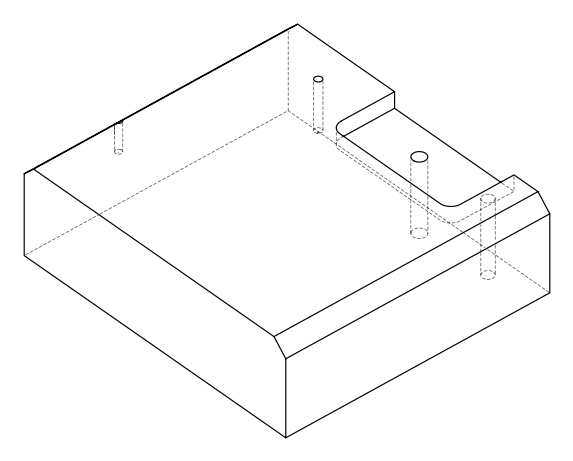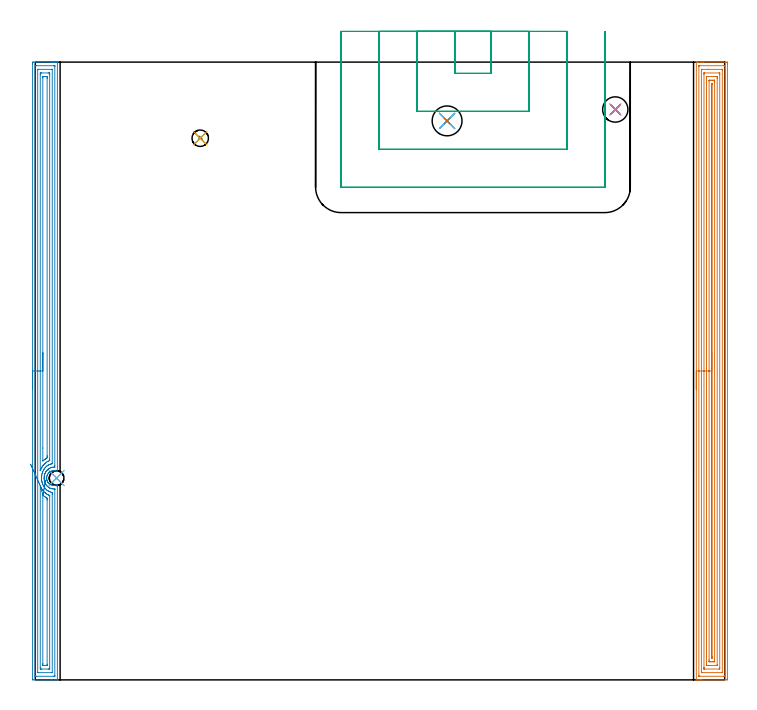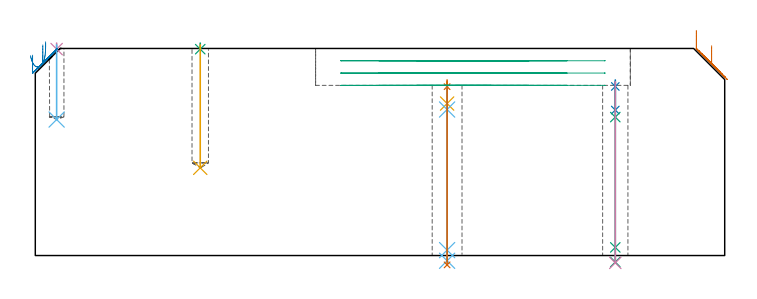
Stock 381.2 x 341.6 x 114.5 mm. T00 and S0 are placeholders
(PLAN: 15 operations, 10 tool changes, 43.6 min)
(1 SPOT_DRILL | STEP1HOLE | NXT0321_9005460120000 | 0.04 min | 2224 mm3)
(2 SPOT_DRILL_1 | STEP1HOLE_1 | NXT0321_9005460120000 | 0.03 min | 2212 mm3)
(3 SPOT_DRILL_2 | STEP1POCKET | NXT0321_9005460120000 | 0.03 min | 1 mm3)
(4 SPOT_DRILL_3 | STEP1POCKET_1 | NXT0321_9005460120000 | 0.03 min | 0 mm3)
(5 DRILL_BLIND_HOLE_INTO_CENTER | STEP1HOLE | NXT0301_038 | 0.05 min | 325 mm3)
(6 GUN_DRILL_THROUGH_HOLE | STEP1HOLE | UGT0307_002 | 0.47 min | 2373 mm3)
(7 SPADE_DRILL_TO_ENLARGE_THROUGH_HOLE | STEP1HOLE | UGT0306_007 | 0.41 min | 19520 mm3)
(8 DRILL_BLIND_HOLE_INTO_CENTER_1 | STEP1HOLE_1 | UGT0301_206 | 0.07 min | 793 mm3)
(9 GUN_DRILL_THROUGH_HOLE_1 | STEP1HOLE_1 | UGT0307_006 | 0.48 min | 5209 mm3)
(10 DRILL_TO_ENLARGE_THROUGH_HOLE | STEP1HOLE_1 | NXT0301_104 | 0.41 min | 9367 mm3)
(11 DRILL_BLIND_HOLE_INTO_CENTER_2 | STEP1POCKET | UGT0301_206 | 0.27 min | 4153 mm3)
(12 DRILL_BLIND_HOLE_INTO_CENTER_3 | STEP1POCKET_1 | NXT0301_052 | 0.17 min | 1961 mm3)
(13 AREA_MILL | FG_CHAMFER_SURFACE | UGT0205_001 | 19.32 min | 50529 mm3)
(14 AREA_MILL_1 | FG_CHAMFER_SURFACE_1 | UGT0205_001 | 14.08 min | 31952 mm3)
(15 MILL_SLOT | SLOT_PARTIAL_RECTANGULAR | UGT0201_006 | Follow Part, ap 7, ae 75% | 7.77 min | 286125 mm3)
(TOOL NXT0321_9005460120000 | NC Spot Drill, 142deg, 12mm, Carbide, Uncoated | D12 PA142 FL30 Z2)
(TOOL NXT0301_038 | Carbide Drill 6.7mm [860.1-0670-034A1-MM 2214] | D6.7 PA140 FL53 Z2)
(TOOL UGT0307_002 | Gun Drill 6 mm | D6 PA130 FL24 Z1)
(TOOL UGT0306_007 | Spade Drill 16.5mm | D16.5 PA132 FL10 Z2)
(TOOL UGT0301_206 | Twist Drill 9.1 mm | D9.1 PA118 FL78 Z2)
(TOOL UGT0307_006 | Gun Drill 9 mm | D9 PA130 FL24 Z1)
(TOOL NXT0301_104 | Carbide Drill 14mm [860.1-1400-112A1-MM 2214] | D14 PA140 FL123 Z2)
(TOOL NXT0301_052 | Carbide Drill 8.1mm [860.1-0810-024A1-MM 2214] | D8.1 PA140 FL47 Z2)
(TOOL UGT0205_001 | Chamfer Mill 20 x 3 x 45 deg. | D20 FL50 Z2)
(TOOL UGT0201_006 | End Mill 28 mm | D28 FL25 Z2)
(OP 1 SPOT_DRILL)
G17 G21 G94 G90
T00 M6
G54
G17 G0 G90 X227.7 Y309.1 S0 M3
G43 Z124.5 H0
G94 G81 G98 Z93.386 F250. R97.1
G80
M5
M2
(OP 2 SPOT_DRILL_1)
G17 G21 G94 G90
T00 M6
G54
G17 G0 G90 X320.7 Y315.4 S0 M3
G43 Z124.5 H0
G94 G81 G98 Z93.497 F250. R97.1
G80
M5
M2
(OP 3 SPOT_DRILL_2)
G17 G21 G94 G90
T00 M6
G54
G17 G0 G90 X91.2 Y299.5 S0 M3
G43 Z124.5 H0
G94 G81 G98 Z114.108 F250. R117.5
G80
M5
M2
(OP 4 SPOT_DRILL_3)
G17 G21 G94 G90
T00 M6
G54
G17 G0 G90 X11.8 Y111.6 S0 M3
G43 Z124.5 H0
G94 G81 G98 Z114.151 F250. R117.5
G80
M5
M2
(OP 5 DRILL_BLIND_HOLE_INTO_CENTER)
G17 G21 G94 G90
T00 M6
G54
G17 G0 G90 X227.7 Y309.1 S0 M3
G43 Z124.5 H1
G94 G81 G98 Z84.05 F250. R96.1
G80
M5
M2
(OP 6 GUN_DRILL_THROUGH_HOLE)
G17 G21 G94 G90
T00 M6
G54
G17 G0 G90 X227.7 Y309.1 M8
G43 Z124.5 H0
Z93.857
S716 M3
G94 G1 Z80.743 F125. M26
G4 X.084
Z3. F250.
G4 X.084
Z-2.899 F125.
G4 X.084
M5
M9
G0 Z93.857
Z124.5
M2
(OP 7 SPADE_DRILL_TO_ENLARGE_THROUGH_HOLE)
G17 G21 G94 G90
T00 M6
G54
G17 G0 G90 X227.7 Y309.1 S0 M3
G43 Z124.5 H0
G94 G73 G98 Z-5.173 F250. Q14.182 R96.1
G80
M5
M2
(OP 8 DRILL_BLIND_HOLE_INTO_CENTER_1)
G17 G21 G94 G90
T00 M6
G54
G17 G0 G90 X320.7 Y315.4 S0 M3
G43 Z124.5 H0
G94 G81 G98 Z80.45 F250. R96.1
G80
M5
M2
(OP 9 GUN_DRILL_THROUGH_HOLE_1)
G17 G21 G94 G90
T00 M6
G54
G17 G0 G90 X320.7 Y315.4 M8
G43 Z124.5 H0
Z92.079
S716 M3
G94 G1 Z76.555 F125. M26
G4 X.084
Z4.5 F250.
G4 X.084
Z-3.598 F125.
G4 X.084
M5
M9
G0 Z92.079
Z124.5
M2
(OP 10 DRILL_TO_ENLARGE_THROUGH_HOLE)
G17 G21 G94 G90
T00 M6
G54
G17 G0 G90 X320.7 Y315.4 S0 M3
G43 Z124.5 H1
G94 G73 G98 Z-4.048 F250. Q12.268 R96.1
G80
M5
M2
(OP 11 DRILL_BLIND_HOLE_INTO_CENTER_2)
G17 G21 G94 G90
T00 M6
G54
G17 G0 G90 X91.2 Y299.5 S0 M3
G43 Z124.5 H0
G94 G81 G98 Z48.5 F250. R116.5
G80
M5
M2
(OP 12 DRILL_BLIND_HOLE_INTO_CENTER_3)
G17 G21 G94 G90
T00 M6
G54
G17 G0 G90 X11.8 Y111.6 S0 M3
G43 Z124.5 H1
G94 G81 G98 Z75.2 F250. R116.5
G80
M5
M2
(OP 13 AREA_MILL)
G17 G21 G94 G90
T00 M6
G54
G17 G0 G90 X365.502 Y160.8 S1061 M3
G43 Z124.5 H0
Z124.498
G94 G1 Y160.838 Z123.627 F250.
Y160.952 Z122.762
Y161.141 Z121.91
Y161.403 Z121.078
Y161.737 Z120.272
Y162.14 Z119.498
Y162.609 Z118.763
Y163.14 Z118.07
Y163.729 Z117.427
Y164.372 Z116.838
Y165.064 Z116.307
Y165.8 Z115.838
Y166.574 Z115.435
Y167.38 Z115.101
Y168.212 Z114.839
Y169.064 Z114.65
Y169.928 Z114.536
Y170.8 Z114.498
X365.504 Y341.429 Z114.496
X365.501 Y341.511 Z114.494
X365.51 Y341.591 Z114.481
X365.533 Y341.597 Z114.458
X365.553 Y341.6 Z114.439
X365.941 Z114.059
X366.29 Z113.709
X366.973 Z113.022
X368.206 Z111.791
X368.755 Z111.239
X369.371 Z110.624
X381.501 Z98.496
X382.117 Y341.597 Z97.88
X382.692 Y341.593 Z97.306
X382.694 Y341.56 Z97.304
X382.699 Y340.982 Z97.301
X382.7 Y340.398 Z97.3
Y0.618
X382.697 Y0.306 Z97.302
X382.692 Y0.01 Z97.306
X382.392 Y0. Z97.605
X368.755 Z111.239
X368.206 Z111.791
X367.864 Z112.132
X367.315 Z112.681
X366.973 Z113.022
X365.947 Z114.053
X365.552 Y0.002 Z114.439
X365.503 Y0.005 Z114.487
X365.502 Y0.007 Z114.488
X365.5 Y0.171 Z114.5
X365.502 Y170.8 Z114.498
X366.916 Z113.084
X366.918 Y339.307 Z113.082
X366.922 Y339.418 Z113.078
X366.93 Y339.59 Z113.07
X366.973 Y339.593 Z113.027
X367.461 Y339.599 Z112.539
X380.824 Z99.176
X381.227 Y339.593 Z98.773
X381.277 Y339.59 Z98.723
X381.283 Y339.374 Z98.717
X381.285 Y339.255 Z98.715
X381.286 Y2.345 Z98.714
X381.285 Y2.286 Z98.715
X381.28 Y2.168 Z98.72
X381.27 Y2.01 Z98.73
X381.227 Y2.007 Z98.773
X380.739 Y2.001 Z99.261
X367.376 Z112.624
X366.973 Y2.007 Z113.027
X366.923 Y2.01 Z113.077
X366.917 Y2.227 Z113.083
X366.915 Y2.345 Z113.085
X366.916 Y170.8 Z113.084
X368.33 Z111.67
X368.332 Y337.409 Z111.668
X368.334 Y337.515 Z111.666
X368.336 Y337.567 Z111.664
X368.338 Y337.585 Z111.662
X368.374 Y337.59 Z111.626
X368.566 Y337.598 Z111.434
X371.905 Y337.6 Z108.095
X379.445 Z100.555
X379.636 Y337.598 Z100.364
X379.763 Y337.595 Z100.237
X379.859 Y337.59 Z100.141
X379.865 Y337.55 Z100.135
X379.868 Y337.409 Z100.132
X379.871 Y336.981 Z100.129
Y4.191
X379.87 Y4.084 Z100.13
X379.868 Y4.032 Z100.132
X379.866 Y4.014 Z100.134
X379.826 Y4.01 Z100.174
X379.634 Y4.001 Z100.366
X368.755 Y4. Z111.245
X368.564 Y4.002 Z111.436
X368.437 Y4.005 Z111.563
X368.341 Y4.01 Z111.659
X368.335 Y4.05 Z111.665
X368.333 Y4.191 Z111.667
X368.329 Y4.618 Z111.671
X368.33 Y170.8 Z111.67
X369.744 Z110.256
X369.746 Y334.729 Z110.254
X369.75 Y335.518 Z110.25
X369.753 Y335.572 Z110.247
X369.755 Y335.59 Z110.245
X369.777 Y335.592 Z110.223
X369.885 Y335.596 Z110.115
X370.102 Y335.599 Z109.898
X378.107 Z101.893
X378.317 Y335.597 Z101.683
X378.422 Y335.593 Z101.578
X378.445 Y335.59 Z101.555
X378.451 Y335.579 Z101.549
X378.452 Y335.54 Z101.548
X378.457 Y334.826 Z101.543
Y334.729
Y6.871
X378.453 Y6.079 Z101.547
X378.45 Y6.025 Z101.55
X378.446 Y6.01 Z101.554
X378.423 Y6.007 Z101.577
X378.315 Y6.003 Z101.685
X378.098 Y6.001 Z101.902
X370.093 Z109.907
X369.883 Y6.003 Z110.117
X369.778 Y6.007 Z110.222
X369.755 Y6.01 Z110.245
X369.749 Y6.021 Z110.251
X369.748 Y6.06 Z110.252
X369.743 Y6.774 Z110.257
Y6.871
X369.744 Y170.8 Z110.256
X371.159 Z108.841
X371.161 Y333.209 Z108.839
X371.163 Y333.478 Z108.837
X371.165 Y333.554 Z108.835
X371.168 Y333.59 Z108.832
X371.182 Y333.593 Z108.818
X371.264 Y333.597 Z108.736
X371.428 Y333.599 Z108.572
X371.662 Y333.6 Z108.338
X374.991 Z105.009
X376.116 Z103.884
X376.772 Y333.597 Z103.228
X377.014 Y333.593 Z102.986
X377.037 Y333.581 Z102.963
X377.039 Y333.568 Z102.961
X377.042 Y332.942 Z102.958
X377.043 Y332.671 Z102.957
X377.042 Y8.387 Z102.958
X377.039 Y8.115 Z102.961
X377.036 Y8.039 Z102.964
X377.033 Y8.009 Z102.967
X377.018 Y8.007 Z102.982
X376.936 Y8.003 Z103.064
X376.772 Y8.001 Z103.228
X376.538 Y8. Z103.462
X373.209 Z106.791
X372.084 Z107.916
X371.428 Y8.003 Z108.572
X371.186 Y8.007 Z108.814
X371.163 Y8.019 Z108.837
X371.161 Y8.032 Z108.839
X371.158 Y8.658 Z108.842
X371.157 Y8.929 Z108.843
X371.159 Y170.8 Z108.841
X372.573 Z107.427
X372.575 Y331.155 Z107.425
X372.577 Y331.473 Z107.423
X372.579 Y331.552 Z107.421
X372.581 Y331.584 Z107.419
X372.619 Y331.59 Z107.381
X372.769 Y331.597 Z107.231
X373.209 Y331.599 Z106.791
X373.657 Y331.6 Z106.343
X374.547 Z105.453
X374.991 Y331.599 Z105.009
X375.441 Y331.597 Z104.559
X375.594 Y331.59 Z104.406
X375.622 Y331.584 Z104.378
X375.624 Y331.531 Z104.376
X375.627 Y331.41 Z104.373
X375.628 Y331.155 Z104.372
X375.629 Y330.515 Z104.371
X375.628 Y10.445 Z104.372
X375.626 Y10.125 Z104.374
X375.624 Y10.046 Z104.376
X375.622 Y10.014 Z104.378
X375.581 Y10.01 Z104.419
X375.431 Y10.003 Z104.569
X374.991 Y10.001 Z105.009
X374.543 Y10. Z105.457
X373.653 Z106.347
X373.209 Y10.001 Z106.791
X372.759 Y10.003 Z107.241
X372.606 Y10.01 Z107.394
X372.578 Y10.016 Z107.422
X372.576 Y10.069 Z107.424
X372.573 Y10.189 Z107.427
X372.572 Y10.445 Z107.428
X372.571 Y11.084 Z107.429
X372.573 Y170.8 Z107.427
X373.987 Z106.013
X373.989 Y328.587 Z106.011
X373.99 Y329.369 Z106.01
X373.991 Y329.477 Z106.009
X373.996 Y329.582 Z106.004
X374.1 Y329.591 Z105.9
X374.176 Y329.593 Z105.824
X374.2 Y329.591 Z105.8
X374.208 Y329.558 Z105.792
X374.211 Y329.483 Z105.789
X374.214 Y329.369 Z105.786
X374.215 Y13.01 Z105.785
X374.213 Y12.231 Z105.787
X374.212 Y12.119 Z105.788
X374.208 Y12.011 Z105.792
X374.1 Y12.006 Z105.9
X374.024 Y12.007 Z105.976
X374. Y12.009 Z106.
X373.992 Y12.042 Z106.008
X373.989 Y12.117 Z106.011
X373.986 Y12.231 Z106.014
X373.987 Y170.8 Z106.013
Y171.672 Z106.051
Y172.536 Z106.165
Y173.388 Z106.354
Y174.22 Z106.616
Y175.026 Z106.95
Y175.8 Z107.353
Y176.536 Z107.821
Y177.228 Z108.352
Y177.871 Z108.942
Y178.46 Z109.585
Y178.992 Z110.277
Y179.46 Z111.013
Y179.863 Z111.787
Y180.197 Z112.593
Y180.459 Z113.425
Y180.648 Z114.276
Y180.762 Z115.141
Y180.8 Z116.013
G0 Z124.5
M5
M2
(OP 14 AREA_MILL_1)
G17 G21 G94 G90
T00 M6
G54
G17 G0 G90 X-1.5 Y160.8 S1061 M3
G43 Z124.5 H0
Z110.8
G94 G1 Y160.838 Z109.928 F250.
Y160.952 Z109.063
Y161.141 Z108.212
Y161.403 Z107.38
Y161.737 Z106.574
Y162.14 Z105.8
Y162.609 Z105.064
Y163.14 Z104.372
Y163.729 Z103.729
Y164.372 Z103.14
Y165.064 Z102.608
Y165.8 Z102.14
Y166.574 Z101.737
Y167.38 Z101.403
Y168.212 Z101.141
Y169.064 Z100.952
Y169.928 Z100.838
Y170.8 Z100.8
Y340.693
X-1.499 Y340.982 Z100.801
X-1.494 Y341.58 Z100.804
X-1.492 Y341.593 Z100.806
X-0.896 Y341.6 Z101.401
X8.919 Z111.214
X9.469 Z111.766
X9.812 Z112.108
X10.362 Z112.658
X10.704 Z112.999
X11.388 Z113.688
X11.737 Z114.037
X12.142 Y341.593 Z114.434
X12.197 Y341.59 Z114.488
X12.2 Y341.429 Z114.5
Y115.413
X12.197 Y115.192 Z114.489
X12.13 Y115.215 Z114.424
X12. Y115.265 Z114.297
X11.738 Y115.374 Z114.037
X11.615 Y115.413 Z113.915
X11.288 Y115.517 Z113.588
X10.846 Y115.601 Z113.146
X10.4 Y115.638 Z112.7
X10.263 Y115.633 Z112.563
X9.956 Y115.623 Z112.255
X9.812 Y115.603 Z112.11
X9.513 Y115.561 Z111.812
X9.064 Y115.446 Z111.362
X8.919 Y115.39 Z111.217
X8.626 Y115.277 Z110.924
X8.359 Y115.146 Z110.658
X8.1 Y114.997 Z110.4
X8.06 Y114.966 Z110.36
X8.027 Y114.941 Z110.325
X7.928 Y114.867 Z110.227
X7.738 Y114.724 Z110.037
X7.581 Y114.579 Z109.879
X7.418 Y114.429 Z109.716
X7.127 Y114.104 Z109.426
X6.85 Y113.713 Z109.149
X6.802 Y113.626 Z109.101
X6.713 Y113.468 Z109.012
X6.669 Y113.373 Z108.968
X6.594 Y113.211 Z108.89
X6.435 Y112.769 Z108.731
X6.328 Y112.318 Z108.621
X6.306 Y112.158 Z108.602
X6.27 Y111.873 Z108.563
Y111.838
X6.271 Y111.775 Z108.559
X6.27 Y111.712
X6.271 Y111.648 Z108.555
Y111.634 Z108.554
X6.269 Y111.52 Z108.556
X6.268 Y111.463 Z108.558
X6.267 Y111.425
X6.276 Y111.35 Z108.564
X6.283 Y111.272 Z108.574
X6.29 Y111.19 Z108.584
X6.304 Y111.056 Z108.597
X6.312 Y110.976 Z108.604
X6.406 Y110.532 Z108.701
X6.561 Y110.079 Z108.857
X6.573 Y110.053 Z108.869
X6.644 Y109.896 Z108.943
X6.763 Y109.639 Z109.061
X6.782 Y109.606 Z109.08
X6.851 Y109.483 Z109.149
X6.931 Y109.363 Z109.23
X6.982 Y109.287 Z109.281
X7.08 Y109.159 Z109.378
X7.124 Y109.101 Z109.422
X7.433 Y108.747 Z109.73
X7.582 Y108.604 Z109.879
X7.738 Y108.472 Z110.036
X8.169 Y108.171 Z110.469
X8.625 Y107.919 Z110.925
X8.764 Y107.854 Z111.064
X9.135 Y107.733 Z111.435
X9.513 Y107.639 Z111.813
X9.955 Y107.577 Z112.255
X10.4 Y107.562 Z112.7
X10.846 Y107.6 Z113.146
X11.288 Y107.681 Z113.588
X11.564 Y107.758 Z113.864
X11.836 Y107.854 Z114.136
X12.042 Y107.949 Z114.342
X12.093 Y107.971 Z114.393
X12.14 Y107.989 Z114.433
X12.197 Y108.009 Z114.489
X12.2 Y107.819 Z114.5
Y0.171
X12.197 Y0.01 Z114.488
X12.142 Y0.007 Z114.434
X11.737 Y0. Z114.036
X11.388 Z113.688
X10.704 Z112.999
X9.469 Z111.766
X8.919 Z111.214
X8.302 Z110.597
X-1.172 Z101.126
X-1.492 Y0.01 Z100.806
X-1.499 Y0.328 Z100.799
Y0.344
X-1.5 Y170.8 Z100.8
X-0.086 Z102.214
X-0.085 Y339.277 Z102.215
X-0.084 Y339.359 Z102.216
X-0.079 Y339.522 Z102.221
X-0.073 Y339.591 Z102.227
X-0.054 Y339.594 Z102.246
X-0.004 Y339.596 Z102.296
X0.485 Y339.6 Z102.785
X10.3 Z112.6
X10.704 Y339.596 Z113.004
X10.761 Y339.593 Z113.061
X10.773 Y339.591 Z113.073
X10.779 Y339.549 Z113.079
X10.782 Y339.441 Z113.082
X10.785 Y339.277 Z113.085
X10.786 Y339.195 Z113.086
X10.785 Y118.458 Z113.085
X10.779 Y117.646 Z113.079
X10.771 Y117.619 Z113.071
X10.735 Y117.615 Z113.035
X10.704 Z113.004
X10.264 Y117.624 Z112.564
X9.843 Y117.614 Z112.143
X9.812 Y117.611 Z112.112
X9.411 Y117.546 Z111.711
X9.089 Y117.476 Z111.389
X8.919 Y117.431 Z111.219
X8.414 Y117.258 Z110.714
X8.027 Y117.09 Z110.327
X7.804 Y116.976 Z110.104
X7.434 Y116.753 Z109.734
X7.262 Y116.625 Z109.562
X7.135 Y116.524 Z109.435
X6.778 Y116.216 Z109.078
X6.649 Y116.096 Z108.949
X6.42 Y115.859 Z108.72
X6.337 Y115.765 Z108.637
X6.242 Y115.652 Z108.542
X5.952 Y115.257 Z108.252
X5.757 Y114.966 Z108.057
X5.611 Y114.705 Z107.911
X5.35 Y114.159 Z107.65
X5.325 Y114.097 Z107.625
X5.316 Y114.073 Z107.616
X5.191 Y113.705 Z107.491
X5.105 Y113.425 Z107.405
X5.046 Y113.179 Z107.346
X4.943 Y112.694 Z107.243
X4.889 Y112.286 Z107.189
X4.859 Y111.884 Z107.159
X4.856 Y111.393 Z107.156
X4.888 Y110.962 Z107.188
X4.942 Y110.499 Z107.242
X5.073 Y109.883 Z107.373
X5.157 Y109.606 Z107.457
X5.35 Y109.059 Z107.65
X5.509 Y108.713 Z107.809
X5.65 Y108.419 Z107.95
X5.758 Y108.228 Z108.058
X6.031 Y107.819 Z108.331
X6.242 Y107.549 Z108.542
X6.53 Y107.218 Z108.83
X6.823 Y106.926 Z109.123
X7.135 Y106.674 Z109.435
X7.339 Y106.529 Z109.639
X7.552 Y106.382 Z109.852
X7.87 Y106.189 Z110.17
X8.027 Y106.104 Z110.327
X8.162 Y106.033 Z110.462
X8.494 Y105.9 Z110.794
X8.708 Y105.83 Z111.008
X8.919 Y105.766 Z111.219
X9.274 Y105.677 Z111.574
X9.812 Y105.597 Z112.112
X10.268 Y105.575 Z112.568
X10.704 Y105.58 Z113.004
X10.767 Z113.067
X10.779 Y105.574 Z113.079
X10.782 Y105.494 Z113.082
X10.784 Y105.385 Z113.084
X10.786 Y105.221 Z113.086
Y105.139
X10.785 Y2.323 Z113.085
X10.784 Y2.241 Z113.084
X10.779 Y2.078 Z113.079
X10.773 Y2.009 Z113.073
X10.754 Y2.006 Z113.054
X10.704 Y2.004 Z113.004
X10.215 Y2. Z112.515
X0.4 Z102.7
X-0.004 Y2.004 Z102.296
X-0.061 Y2.007 Z102.239
X-0.073 Y2.009 Z102.227
X-0.079 Y2.051 Z102.221
X-0.082 Y2.159 Z102.218
X-0.085 Y2.323 Z102.215
X-0.086 Y170.8 Z102.214
X1.328 Z103.628
X1.329 Y337.409 Z103.629
X1.33 Y337.522 Z103.63
X1.333 Y337.577 Z103.633
X1.334 Y337.585 Z103.634
X1.345 Y337.59 Z103.645
X1.399 Y337.594 Z103.699
X1.59 Y337.599 Z103.89
X9.11 Z111.41
X9.238 Y337.598 Z111.538
X9.339 Y337.593 Z111.639
X9.366 Y337.59 Z111.666
X9.368 Y337.584 Z111.668
X9.369 Y337.559 Z111.669
X9.371 Y337.409 Z111.671
Y119.874
X9.37 Y119.722 Z111.67
X9.366 Y119.602 Z111.666
X9.364 Y119.572 Z111.664
X9.349 Y119.566 Z111.649
X9.306 Y119.554 Z111.606
X8.919 Y119.471 Z111.219
X8.888 Y119.464 Z111.188
X8.762 Y119.433 Z111.062
X8.211 Y119.248 Z110.511
X8.027 Y119.182 Z110.327
X7.58 Y118.987 Z109.88
X7.135 Y118.745 Z109.435
X7.005 Y118.67 Z109.305
X6.799 Y118.539 Z109.099
X6.482 Y118.299 Z108.782
X6.242 Y118.097 Z108.542
X6.001 Y117.887 Z108.301
X5.752 Y117.646 Z108.052
X5.559 Y117.437 Z107.859
X5.35 Y117.203 Z107.65
X5.154 Y116.948 Z107.454
X5.01 Y116.753 Z107.31
X4.786 Y116.424 Z107.086
X4.694 Y116.284 Z106.994
X4.458 Y115.879 Z106.758
X4.451 Y115.866 Z106.751
X4.448 Y115.859 Z106.748
X4.171 Y115.253 Z106.471
X4.058 Y114.966 Z106.358
X3.928 Y114.603 Z106.228
X3.767 Y114.073 Z106.067
X3.728 Y113.91 Z106.028
X3.565 Y113.189 Z105.865
X3.564 Y113.181 Z105.864
X3.473 Y112.378 Z105.773
X3.466 Y112.286 Z105.766
X3.445 Y111.902 Z105.745
X3.441 Y111.517 Z105.741
X3.442 Y111.393 Z105.742
X3.497 Y110.567 Z105.797
X3.504 Y110.499 Z105.804
X3.565 Y110.013 Z105.865
X3.65 Y109.606 Z105.95
X3.674 Y109.497 Z105.974
X3.786 Y109.056 Z106.086
X3.892 Y108.713 Z106.192
X4.072 Y108.205 Z106.372
X4.233 Y107.819 Z106.533
X4.458 Y107.342 Z106.758
X4.684 Y106.926 Z106.984
X5.168 Y106.215 Z107.468
X5.312 Y106.033 Z107.612
X5.35 Y105.989 Z107.65
X5.753 Y105.546 Z108.053
X6.177 Y105.139 Z108.477
X6.242 Y105.084 Z108.542
X6.516 Y104.865 Z108.816
X6.993 Y104.545 Z109.293
X7.135 Y104.461 Z109.435
X7.514 Y104.246 Z109.814
X8.027 Y104.009 Z110.327
X8.396 Y103.877 Z110.696
X9.365 Y103.616 Z111.665
X9.368 Y103.503 Z111.668
X9.369 Y103.352 Z111.669
X9.371 Y102.9 Z111.671
Y102.459
Y4.191
X9.37 Y4.078 Z111.67
X9.367 Y4.023 Z111.667
X9.366 Y4.015 Z111.666
X9.355 Y4.01 Z111.655
X9.301 Y4.006 Z111.601
X9.11 Y4.001 Z111.41
X1.59 Z103.89
X1.462 Y4.002 Z103.762
X1.361 Y4.007 Z103.661
X1.334 Y4.01 Z103.634
X1.332 Y4.016 Z103.632
X1.33 Y4.04 Z103.63
X1.329 Y4.191 Z103.629
X1.328 Y170.8 Z103.628
X2.743 Z105.043
Y334.729
X2.749 Y335.546 Z105.049
X2.755 Y335.59 Z105.055
X2.804 Y335.593 Z105.104
X2.913 Y335.597 Z105.213
X3.13 Y335.599 Z105.43
X3.565 Y335.6 Z105.865
X7.135 Z109.435
X7.58 Y335.599 Z109.88
X7.791 Y335.597 Z110.091
X7.896 Y335.593 Z110.196
X7.944 Y335.59 Z110.244
X7.95 Y335.558 Z110.25
X7.957 Y334.799 Z110.257
Y334.729
Y122.113
X7.956 Y121.291 Z110.256
X7.953 Y121.255 Z110.253
X7.951 Y121.243 Z110.251
X7.928 Y121.219 Z110.228
X7.367 Y120.987 Z109.667
X7.135 Y120.885 Z109.435
X6.771 Y120.69 Z109.071
X6.242 Y120.383 Z108.542
X6.207 Y120.361 Z108.507
X6.156 Y120.326 Z108.456
X5.704 Y119.971 Z108.004
X5.35 Y119.672 Z107.65
X5.223 Y119.56 Z107.523
X5.089 Y119.433 Z107.389
X4.779 Y119.111 Z107.079
X4.458 Y118.755 Z106.758
X4.36 Y118.637 Z106.66
X4.283 Y118.539 Z106.583
X3.981 Y118.123 Z106.281
X3.652 Y117.646 Z105.952
X3.618 Y117.593 Z105.918
X3.565 Y117.502 Z105.865
X3.302 Y117.016 Z105.602
X3.173 Y116.753 Z105.473
X3.085 Y116.565 Z105.385
X3.016 Y116.409 Z105.316
X2.788 Y115.859 Z105.088
X2.757 Y115.785 Z105.057
X2.753 Y115.779 Z105.053
X2.751 Z105.051
X2.747 Y115.785 Z105.047
X2.745 Y115.859 Z105.045
X2.743 Y116.067 Z105.043
Y116.683
Y170.8
X4.157 Z106.457
Y332.942
X4.158 Y333.242 Z106.458
X4.162 Y333.544 Z106.462
X4.164 Y333.579 Z106.464
X4.173 Y333.59 Z106.473
X4.211 Y333.594 Z106.511
X4.293 Y333.597 Z106.593
X4.458 Y333.599 Z106.758
X4.693 Y333.6 Z106.993
X5.585 Z107.885
X6.242 Y333.598 Z108.542
X6.481 Y333.596 Z108.781
X6.529 Y333.59 Z108.829
X6.536 Y333.577 Z108.836
X6.539 Y333.539 Z108.839
X6.542 Y332.942 Z108.842
X6.543 Y332.641 Z108.843
X6.542 Y123.899 Z108.842
X6.541 Y123.6 Z108.841
X6.536 Y123.006 Z108.836
X6.528 Y122.72 Z108.828
X6.242 Y122.551 Z108.542
X5.969 Y122.387 Z108.269
X5.523 Y122.113 Z107.823
X5.423 Y122.039 Z107.723
X5.35 Y121.983 Z107.65
X4.926 Y121.644 Z107.226
X4.424 Y121.219 Z106.724
X4.308 Y121.118 Z106.608
X4.164 Y121.021 Z106.464
X4.16 Y121.219 Z106.46
X4.158 Y121.384 Z106.458
X4.157 Y128.199 Z106.457
Y170.8
Y171.672 Z106.495
Y172.537 Z106.609
Y173.388 Z106.798
Y174.22 Z107.06
Y175.026 Z107.394
Y175.8 Z107.797
Y176.536 Z108.265
Y177.228 Z108.796
Y177.871 Z109.386
Y178.46 Z110.029
Y178.992 Z110.721
Y179.46 Z111.457
Y179.863 Z112.231
Y180.197 Z113.037
Y180.459 Z113.869
Y180.648 Z114.72
Y180.762 Z115.585
Y180.8 Z116.457
G0 Z124.5
X-2.625 Y119.289
Z110.49
G1 X-2.473 Y118.954 Z109.698
X-2.295 Y118.558 Z108.942
X-2.089 Y118.103 Z108.226
X-1.859 Y117.594 Z107.557
X-1.606 Y117.033 Z106.938
X-1.331 Y116.425 Z106.376
X-1.037 Y115.775 Z105.874
X-0.726 Y115.087 Z105.437
X-0.401 Y114.367 Z105.066
X-0.064 Y113.621 Z104.766
X0.283 Y112.853 Z104.538
X0.636 Y112.071 Z104.385
X0.994 Y111.279 Z104.307
X1.353 Y110.484 Z104.305
X1.711 Y109.691 Z104.379
X2.065 Y108.908 Z104.529
X2.412 Y108.14 Z104.753
X2.75 Y107.392 Z105.05
X2.871 Y107.124 Z105.171
X2.907 Y107.043 Z105.207
X2.958 Y106.926 Z105.258
X3.089 Y106.635 Z105.389
X3.194 Y106.404 Z105.494
X3.385 Y106.033 Z105.685
X3.565 Y105.701 Z105.865
X3.942 Y105.139 Z106.242
X4.152 Y104.836 Z106.452
X4.458 Y104.446 Z106.758
X4.632 Y104.246 Z106.932
X4.975 Y103.875 Z107.275
X5.35 Y103.521 Z107.65
X5.542 Y103.352 Z107.842
X5.935 Y103.051 Z108.235
X6.242 Y102.838 Z108.542
X6.466 Y102.689 Z108.766
X6.858 Y102.459 Z109.158
X7.135 Y102.319 Z109.435
X7.41 Y102.184 Z109.71
X7.763 Y102.036 Z110.063
X7.913 Y101.972 Z110.213
X7.942 Y101.958 Z110.242
X7.95 Y101.943 Z110.25
X7.953 Y101.902 Z110.253
X7.956 Y101.813 Z110.256
X7.957 Y101.636 Z110.257
Y101.566
Y6.871
X7.951 Y6.054 Z110.251
X7.945 Y6.01 Z110.245
X7.896 Y6.007 Z110.196
X7.787 Y6.003 Z110.087
X7.57 Y6.001 Z109.87
X7.135 Y6. Z109.435
X3.565 Z105.865
X3.12 Y6.001 Z105.42
X2.909 Y6.003 Z105.209
X2.804 Y6.007 Z105.104
X2.756 Y6.01 Z105.056
X2.75 Y6.042 Z105.05
X2.743 Y6.801 Z105.043
Y6.871
Y106.996
X2.75 Y107.392 Z105.05
X4.163 Y102.213 Z106.463
X4.172 Y102.208 Z106.472
X4.236 Y102.154 Z106.536
X4.334 Y102.066 Z106.634
X4.458 Y101.955 Z106.758
X4.907 Y101.566 Z107.207
X5.35 Y101.229 Z107.65
X5.676 Y101.004 Z107.976
X5.892 Y100.861 Z108.192
X6.203 Y100.672 Z108.503
X6.536 Y100.48 Z108.836
X6.538 Y100.448 Z108.838
X6.541 Y100.374 Z108.841
X6.543 Y99.779 Z108.843
Y99.478
Y8.658
X6.542 Y8.358 Z108.842
X6.538 Y8.056 Z108.838
X6.536 Y8.021 Z108.836
X6.527 Y8.01 Z108.827
X6.488 Y8.006 Z108.788
X6.407 Y8.003 Z108.707
X6.242 Y8.001 Z108.542
X6.007 Y8. Z108.307
X5.115 Z107.415
X4.458 Y8.002 Z106.758
X4.219 Y8.004 Z106.519
X4.171 Y8.01 Z106.471
X4.164 Y8.023 Z106.464
X4.161 Y8.061 Z106.461
X4.158 Y8.658 Z106.458
X4.157 Y8.959 Z106.457
Y101.867
X4.159 Y102.168 Z106.459
X4.161 Y102.207 Z106.461
X4.163 Y102.213 Z106.463
X4.325 Y103.046 Z106.664
X4.484 Y103.859 Z106.939
X4.638 Y104.645 Z107.285
X4.785 Y105.399 Z107.699
X4.925 Y106.114 Z108.179
X5.056 Y106.785 Z108.72
X5.178 Y107.408 Z109.319
X5.289 Y107.976 Z109.971
X5.389 Y108.487 Z110.671
X5.477 Y108.937 Z111.414
X5.552 Y109.32 Z112.194
X5.613 Y109.636 Z113.005
X5.661 Y109.881 Z113.84
X5.695 Y110.054 Z114.695
X5.714 Y110.153 Z115.561
X5.719 Y110.178 Z116.433
X5.709 Y110.128 Z117.304
X5.685 Y110.003 Z118.167
G0 Z124.5
M5
M2
(OP 15 MILL_SLOT)
G17 G21 G94 G90
T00 M6
G54
G17 G0 G90 X232. Y358.6 S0 M3
G43 Z124.501 H0
Z107.7
G94 G1 Y355.6 F250.
Y335.4 F500.
X252.
Y355.6
Y358.6 F250.
X211.
Y355.6
Y314.4 F500.
X273.
Y355.6
Y358.6 F250.
X190.
Y355.6
Y293.4 F500.
X294.
Y355.6
Y358.6 F250.
X169.
Y355.6
Y272.5 F500.
X169.005 Y272.445
X169.045 Y272.405
X169.1 Y272.4
X314.9
X314.955 Y272.405
X314.995 Y272.445
X315. Y272.5
Y355.6
Y358.6 F250.
G0 X232. Z100.9
G1 Y355.6
Y335.4 F500.
X252.
Y355.6
Y358.6 F250.
X211.
Y355.6
Y314.4 F500.
X273.
Y355.6
Y358.6 F250.
X190.
Y355.6
Y293.4 F500.
X294.
Y355.6
Y358.6 F250.
X169.
Y355.6
Y272.5 F500.
X169.005 Y272.445
X169.045 Y272.405
X169.1 Y272.4
X314.9
X314.955 Y272.405
X314.995 Y272.445
X315. Y272.5
Y355.6
Y358.6 F250.
G0 X232. Z94.1
G1 Y355.6
Y335.4 F500.
X252.
Y355.6
Y358.6 F250.
X211.
Y355.6
Y314.4 F500.
X273.
Y355.6
Y358.6 F250.
X190.
Y355.6
Y293.4 F500.
X294.
Y355.6
Y358.6 F250.
X169.
Y355.6
Y272.5 F500.
X169.005 Y272.445
X169.045 Y272.405
X169.1 Y272.4
X314.9
X314.955 Y272.405
X314.995 Y272.445
X315. Y272.5
Y355.6
Y358.6 F250.
G0 Z124.501
M5
M2
